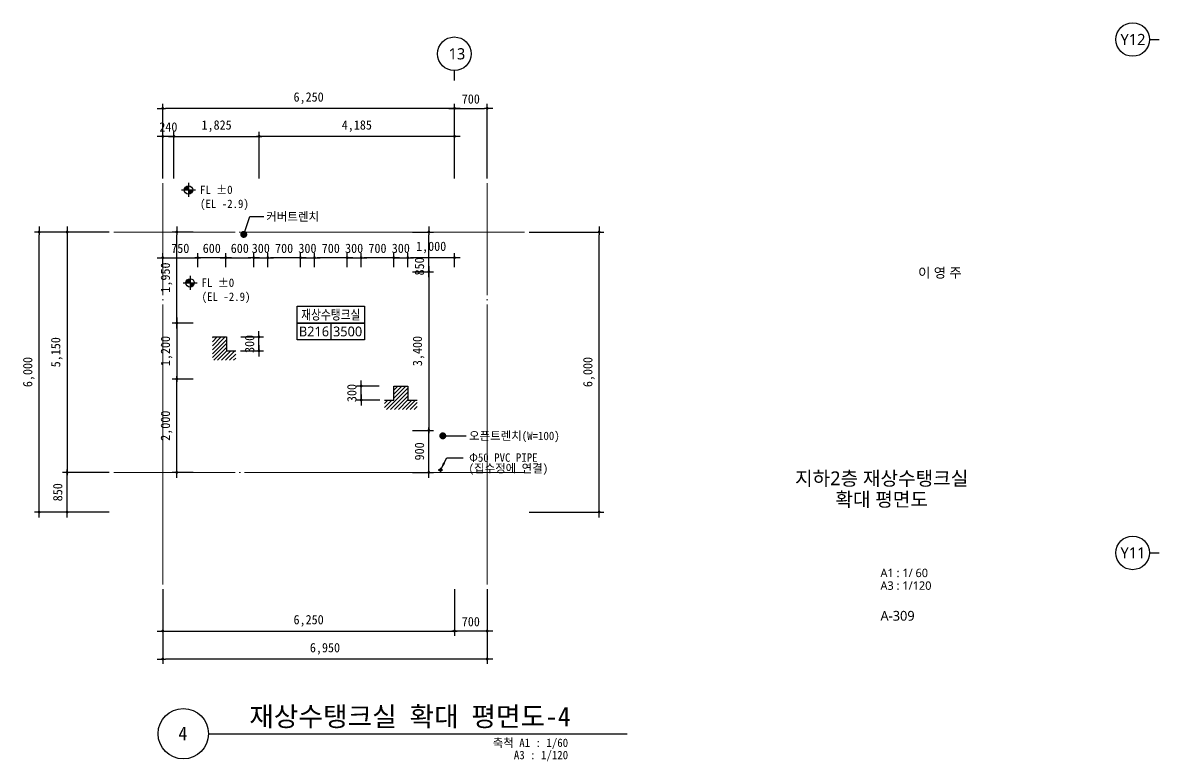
# Model space of a CAD drawing. Header units: inches. Extents: x 158004 to 351834, y 1422 to 34314.
# Drawn here: x 180184 to 204534, y 2172 to 17998 of the extents above; entities that cross this region are included whole.
import ezdxf
from ezdxf.enums import TextEntityAlignment as Align

# ---------------------------------------------------------------- set-up
doc = ezdxf.new("R2010")
doc.units = ezdxf.units.IN
doc.header["$LTSCALE"] = 2
doc.header["$MEASUREMENT"] = 0
doc.linetypes.add('CEN', pattern=[62, 60, -1, 0, -1])
doc.layers.get('0').update_dxf_attribs({"linetype": 'CONTINUOUS'})
for name, color, linetype, lineweight in [('A-AXIS-BUBL', 7, 'CONTINUOUS', 25), ('A-AXIS-LINE', 1, 'CEN', 15), ('A-BORD-TEXT', 3, 'CONTINUOUS', 25), ('A-DIMS', 7, 'CONTINUOUS', 25), ('A-MKXS-LEAD', 7, 'CONTINUOUS', 25), ('A-MKXX-NAME', 3, 'CONTINUOUS', 25), ('A-MKXX-SYMB', 7, 'CONTINUOUS', 25), ('A-XXXX-HATC', 8, 'CONTINUOUS', 18), ('A-XXXX-SYMB', 7, 'CONTINUOUS', 25), ('A-XXXX-TXT1', 3, 'CONTINUOUS', 25), ('A-XXXX-TXT2', 3, 'CONTINUOUS', 25)]:
    doc.layers.add(name, color=color, linetype=linetype, lineweight=lineweight)
doc.styles.add('HY울릉도L', font='H2GTRE.TTF')
doc.styles.add('돋움체', font='')
doc.styles.add('맑은고딕', font='malgun.ttf')
doc.styles.get('돋움체').set_extended_font_data('DotumChe')
doc.dimstyles.new('CDIM', dxfattribs={"dimtxt": 2, "dimasz": 0.6, "dimexe": 1, "dimexo": 1, "dimgap": 1, "dimtad": 1, "dimdec": 0, "dimrnd": 0.5, "dimzin": 0, "dimdsep": 32, "dimlunit": 6, "dimtxsty": 'HY울릉도L', "dimblk1": '_CIDOT', "dimblk2": '_CIDOT', "dimsah": 1, "dimcen": 4.5, "dimclrd": 2, "dimclre": 2, "dimclrt": 7, "dimadec": 0, "dimazin": 0, "dimtfac": 1, "dimtdec": 0, "dimtix": 1, "dimtmove": 2, "dimatfit": 1, "dimldrblk": '_CIDOT', "dimfxl": 1, "dimtolj": 1, "dimtzin": 0, "dimlwd": -1, "dimarcsym": 0})

# ---------------------------------------------------------------- blocks, each defined once
blk = doc.blocks.new('_CIDOT')
at = {"color": 0, "linetype": 'ByBlock'}
blk.add_line((2, 0), (-1, 0), dxfattribs=at)
at = {"color": 0, "linetype": 'ByBlock', "const_width": 0.5}
blk.add_lwpolyline([(-0.25, 0, 1), (0.25, 0, 1)], format="xyb", close=True, dxfattribs=at)
blk = doc.blocks.new('*D91')
at = {"layer": 'A-DIMS', "lineweight": -2, "transparency": 16777216}
for p, q in [((183184, 5862), (183184, 4262)), ((190134, 5862), (190134, 4262))]:
    blk.add_line(p, q, dxfattribs=at)
at = {"layer": 'A-DIMS', "transparency": 16777216}
blk.add_line((190074, 4362), (183244, 4362), dxfattribs=at)
at = {"layer": 'A-DIMS', "transparency": 16777216, "xscale": 60, "yscale": 60, "zscale": 60, "rotation": 180}
blk.add_blockref('_CIDOT', (183184, 4362), dxfattribs=at)
at = {"layer": 'A-DIMS', "transparency": 16777216, "xscale": 60, "yscale": 60, "zscale": 60}
blk.add_blockref('_CIDOT', (190134, 4362), dxfattribs=at)
at = {"layer": 'A-DIMS', "color": 3, "transparency": 16777216, "insert": (186659, 4581), "char_height": 200, "attachment_point": 5, "style": '돋움체'}
blk.add_mtext('\\A1;6,950', dxfattribs=at)
blk = doc.blocks.new('*D92')
at = {"layer": 'A-DIMS', "lineweight": -2, "transparency": 16777216}
for p, q in [((183184, 5862), (183184, 4862)), ((189434, 5862), (189434, 4862))]:
    blk.add_line(p, q, dxfattribs=at)
at = {"layer": 'A-DIMS', "transparency": 16777216}
blk.add_line((183244, 4962), (189374, 4962), dxfattribs=at)
at = {"layer": 'A-DIMS', "transparency": 16777216, "xscale": 60, "yscale": 60, "zscale": 60, "rotation": 180}
blk.add_blockref('_CIDOT', (183184, 4962), dxfattribs=at)
at = {"layer": 'A-DIMS', "transparency": 16777216, "xscale": 60, "yscale": 60, "zscale": 60}
blk.add_blockref('_CIDOT', (189434, 4962), dxfattribs=at)
at = {"layer": 'A-DIMS', "color": 3, "transparency": 16777216, "insert": (186309, 5181), "char_height": 200, "attachment_point": 5, "style": '돋움체'}
blk.add_mtext('\\A1;6,250', dxfattribs=at)
blk = doc.blocks.new('*D93')
at = {"layer": 'A-DIMS', "lineweight": -2, "transparency": 16777216}
for p, q in [((189434, 5862), (189434, 4862)), ((190134, 5862), (190134, 4862))]:
    blk.add_line(p, q, dxfattribs=at)
at = {"layer": 'A-DIMS', "transparency": 16777216}
blk.add_line((190074, 4962), (189494, 4962), dxfattribs=at)
at = {"layer": 'A-DIMS', "transparency": 16777216, "xscale": 60, "yscale": 60, "zscale": 60, "rotation": 180}
blk.add_blockref('_CIDOT', (189434, 4962), dxfattribs=at)
at = {"layer": 'A-DIMS', "transparency": 16777216, "xscale": 60, "yscale": 60, "zscale": 60}
blk.add_blockref('_CIDOT', (190134, 4962), dxfattribs=at)
at = {"layer": 'A-DIMS', "color": 3, "transparency": 16777216, "insert": (189784, 5162), "char_height": 200, "attachment_point": 5, "style": '돋움체'}
blk.add_mtext('\\A1;700', dxfattribs=at)
blk = doc.blocks.new('*D94')
at = {"layer": 'A-DIMS', "lineweight": -2, "transparency": 16777216}
for p, q in [((191034, 13512), (192634, 13512)), ((191034, 7512), (192634, 7512))]:
    blk.add_line(p, q, dxfattribs=at)
at = {"layer": 'A-DIMS', "transparency": 16777216}
blk.add_line((192534, 7572), (192534, 13452), dxfattribs=at)
at = {"layer": 'A-DIMS', "transparency": 16777216, "xscale": 60, "yscale": 60, "zscale": 60}
for p, rotation in [((192534, 13512), 90), ((192534, 7512), 270)]:
    blk.add_blockref('_CIDOT', p, dxfattribs=dict(at, rotation=rotation))
at = {"layer": 'A-DIMS', "color": 3, "transparency": 16777216, "insert": (192315, 10512), "char_height": 200, "attachment_point": 5, "rotation": 90, "style": '돋움체'}
blk.add_mtext('\\A1;6,000', dxfattribs=at)
blk = doc.blocks.new('*D95')
at = {"layer": 'A-DIMS', "lineweight": -2, "transparency": 16777216}
for p, q in [((185249, 14662), (185249, 15662)), ((189434, 14662), (189434, 15662))]:
    blk.add_line(p, q, dxfattribs=at)
at = {"layer": 'A-DIMS', "transparency": 16777216}
blk.add_line((189374, 15562), (185309, 15562), dxfattribs=at)
at = {"layer": 'A-DIMS', "transparency": 16777216, "xscale": 60, "yscale": 60, "zscale": 60, "rotation": 180}
blk.add_blockref('_CIDOT', (185249, 15562), dxfattribs=at)
at = {"layer": 'A-DIMS', "transparency": 16777216, "xscale": 60, "yscale": 60, "zscale": 60}
blk.add_blockref('_CIDOT', (189434, 15562), dxfattribs=at)
at = {"layer": 'A-DIMS', "color": 3, "transparency": 16777216, "insert": (187342, 15781), "char_height": 200, "attachment_point": 5, "style": '돋움체'}
blk.add_mtext('\\A1;4,185', dxfattribs=at)
blk = doc.blocks.new('*D96')
at = {"layer": 'A-DIMS', "lineweight": -2, "transparency": 16777216}
for p, q in [((183424, 14662), (183424, 15662)), ((185249, 14662), (185249, 15662))]:
    blk.add_line(p, q, dxfattribs=at)
at = {"layer": 'A-DIMS', "transparency": 16777216}
blk.add_line((183484, 15562), (185189, 15562), dxfattribs=at)
at = {"layer": 'A-DIMS', "transparency": 16777216, "xscale": 60, "yscale": 60, "zscale": 60, "rotation": 180}
blk.add_blockref('_CIDOT', (183424, 15562), dxfattribs=at)
at = {"layer": 'A-DIMS', "transparency": 16777216, "xscale": 60, "yscale": 60, "zscale": 60}
blk.add_blockref('_CIDOT', (185249, 15562), dxfattribs=at)
at = {"layer": 'A-DIMS', "color": 3, "transparency": 16777216, "insert": (184337, 15781), "char_height": 200, "attachment_point": 5, "style": '돋움체'}
blk.add_mtext('\\A1;1,825', dxfattribs=at)
blk = doc.blocks.new('*D97')
at = {"layer": 'A-DIMS', "lineweight": -2, "transparency": 16777216}
for p, q in [((183184, 14662), (183184, 15662)), ((183424, 14662), (183424, 15662))]:
    blk.add_line(p, q, dxfattribs=at)
at = {"layer": 'A-DIMS', "transparency": 16777216}
for p, q in [((183124, 15562), (183064, 15562)), ((183424, 15562), (183184, 15562)), ((183484, 15562), (183544, 15562))]:
    blk.add_line(p, q, dxfattribs=at)
at = {"layer": 'A-DIMS', "transparency": 16777216, "xscale": 60, "yscale": 60, "zscale": 60}
blk.add_blockref('_CIDOT', (183184, 15562), dxfattribs=at)
at = {"layer": 'A-DIMS', "transparency": 16777216, "xscale": 60, "yscale": 60, "zscale": 60, "rotation": 180}
blk.add_blockref('_CIDOT', (183424, 15562), dxfattribs=at)
at = {"layer": 'A-DIMS', "color": 3, "transparency": 16777216, "insert": (183304, 15762), "char_height": 200, "attachment_point": 5, "style": '돋움체'}
blk.add_mtext('\\A1;240', dxfattribs=at)
blk = doc.blocks.new('*D98')
at = {"layer": 'A-DIMS', "lineweight": -2, "transparency": 16777216}
for p, q in [((182034, 13512), (180434, 13512)), ((182034, 7512), (180434, 7512))]:
    blk.add_line(p, q, dxfattribs=at)
at = {"layer": 'A-DIMS', "transparency": 16777216}
blk.add_line((180534, 7572), (180534, 13452), dxfattribs=at)
at = {"layer": 'A-DIMS', "transparency": 16777216, "xscale": 60, "yscale": 60, "zscale": 60}
for p, rotation in [((180534, 13512), 90), ((180534, 7512), 270)]:
    blk.add_blockref('_CIDOT', p, dxfattribs=dict(at, rotation=rotation))
at = {"layer": 'A-DIMS', "color": 3, "transparency": 16777216, "insert": (180315, 10512), "char_height": 200, "attachment_point": 5, "rotation": 90, "style": '돋움체'}
blk.add_mtext('\\A1;6,000', dxfattribs=at)
blk = doc.blocks.new('*D99')
at = {"layer": 'A-DIMS', "lineweight": -2, "transparency": 16777216}
for p, q in [((182034, 13512), (181034, 13512)), ((182034, 8362), (181034, 8362))]:
    blk.add_line(p, q, dxfattribs=at)
at = {"layer": 'A-DIMS', "transparency": 16777216}
blk.add_line((181134, 13452), (181134, 8422), dxfattribs=at)
at = {"layer": 'A-DIMS', "transparency": 16777216, "xscale": 60, "yscale": 60, "zscale": 60}
for p, rotation in [((181134, 13512), 90), ((181134, 8362), 270)]:
    blk.add_blockref('_CIDOT', p, dxfattribs=dict(at, rotation=rotation))
at = {"layer": 'A-DIMS', "color": 3, "transparency": 16777216, "insert": (180915, 10937), "char_height": 200, "attachment_point": 5, "rotation": 90, "style": '돋움체'}
blk.add_mtext('\\A1;5,150', dxfattribs=at)
blk = doc.blocks.new('*D100')
at = {"layer": 'A-DIMS', "lineweight": -2, "transparency": 16777216}
for p, q in [((182034, 8362), (181034, 8362)), ((182034, 7512), (181034, 7512))]:
    blk.add_line(p, q, dxfattribs=at)
at = {"layer": 'A-DIMS', "transparency": 16777216}
blk.add_line((181134, 7572), (181134, 8302), dxfattribs=at)
at = {"layer": 'A-DIMS', "transparency": 16777216, "xscale": 60, "yscale": 60, "zscale": 60}
for p, rotation in [((181134, 8362), 90), ((181134, 7512), 270)]:
    blk.add_blockref('_CIDOT', p, dxfattribs=dict(at, rotation=rotation))
at = {"layer": 'A-DIMS', "color": 3, "transparency": 16777216, "insert": (180934, 7937), "char_height": 200, "attachment_point": 5, "rotation": 90, "style": '돋움체'}
blk.add_mtext('\\A1;850', dxfattribs=at)
blk = doc.blocks.new('*D101')
at = {"layer": 'A-DIMS', "transparency": 16777216}
for p, q in [((188074, 12962), (188014, 12962)), ((188134, 12962), (188434, 12962)), ((188494, 12962), (188554, 12962))]:
    blk.add_line(p, q, dxfattribs=at)
at = {"layer": 'A-DIMS', "lineweight": -2, "transparency": 16777216}
for p, q in [((188134, 12762), (188134, 13062)), ((188434, 12762), (188434, 13062))]:
    blk.add_line(p, q, dxfattribs=at)
at = {"layer": 'A-DIMS', "transparency": 16777216, "xscale": 60, "yscale": 60, "zscale": 60}
blk.add_blockref('_CIDOT', (188134, 12962), dxfattribs=at)
at = {"layer": 'A-DIMS', "transparency": 16777216, "xscale": 60, "yscale": 60, "zscale": 60, "rotation": 180}
blk.add_blockref('_CIDOT', (188434, 12962), dxfattribs=at)
at = {"layer": 'A-DIMS', "color": 3, "transparency": 16777216, "insert": (188284, 13162), "char_height": 200, "attachment_point": 5, "style": '돋움체'}
blk.add_mtext('\\A1;300', dxfattribs=at)
blk = doc.blocks.new('*D102')
at = {"layer": 'A-DIMS', "lineweight": -2, "transparency": 16777216}
for p, q in [((187434, 12762), (187434, 13062)), ((188134, 12762), (188134, 13062))]:
    blk.add_line(p, q, dxfattribs=at)
at = {"layer": 'A-DIMS', "transparency": 16777216}
blk.add_line((188074, 12962), (187494, 12962), dxfattribs=at)
at = {"layer": 'A-DIMS', "transparency": 16777216, "xscale": 60, "yscale": 60, "zscale": 60, "rotation": 180}
blk.add_blockref('_CIDOT', (187434, 12962), dxfattribs=at)
at = {"layer": 'A-DIMS', "transparency": 16777216, "xscale": 60, "yscale": 60, "zscale": 60}
blk.add_blockref('_CIDOT', (188134, 12962), dxfattribs=at)
at = {"layer": 'A-DIMS', "color": 3, "transparency": 16777216, "insert": (187784, 13162), "char_height": 200, "attachment_point": 5, "style": '돋움체'}
blk.add_mtext('\\A1;700', dxfattribs=at)
blk = doc.blocks.new('*D103')
at = {"layer": 'A-DIMS', "transparency": 16777216}
for p, q in [((187074, 12962), (187014, 12962)), ((187134, 12962), (187434, 12962)), ((187494, 12962), (187554, 12962))]:
    blk.add_line(p, q, dxfattribs=at)
at = {"layer": 'A-DIMS', "lineweight": -2, "transparency": 16777216}
for p, q in [((187134, 12762), (187134, 13062)), ((187434, 12762), (187434, 13062))]:
    blk.add_line(p, q, dxfattribs=at)
at = {"layer": 'A-DIMS', "transparency": 16777216, "xscale": 60, "yscale": 60, "zscale": 60}
blk.add_blockref('_CIDOT', (187134, 12962), dxfattribs=at)
at = {"layer": 'A-DIMS', "transparency": 16777216, "xscale": 60, "yscale": 60, "zscale": 60, "rotation": 180}
blk.add_blockref('_CIDOT', (187434, 12962), dxfattribs=at)
at = {"layer": 'A-DIMS', "color": 3, "transparency": 16777216, "insert": (187284, 13162), "char_height": 200, "attachment_point": 5, "style": '돋움체'}
blk.add_mtext('\\A1;300', dxfattribs=at)
blk = doc.blocks.new('*D104')
at = {"layer": 'A-DIMS', "lineweight": -2, "transparency": 16777216}
for p, q in [((186434, 12762), (186434, 13062)), ((187134, 12762), (187134, 13062))]:
    blk.add_line(p, q, dxfattribs=at)
at = {"layer": 'A-DIMS', "transparency": 16777216}
blk.add_line((187074, 12962), (186494, 12962), dxfattribs=at)
at = {"layer": 'A-DIMS', "transparency": 16777216, "xscale": 60, "yscale": 60, "zscale": 60, "rotation": 180}
blk.add_blockref('_CIDOT', (186434, 12962), dxfattribs=at)
at = {"layer": 'A-DIMS', "transparency": 16777216, "xscale": 60, "yscale": 60, "zscale": 60}
blk.add_blockref('_CIDOT', (187134, 12962), dxfattribs=at)
at = {"layer": 'A-DIMS', "color": 3, "transparency": 16777216, "insert": (186784, 13162), "char_height": 200, "attachment_point": 5, "style": '돋움체'}
blk.add_mtext('\\A1;700', dxfattribs=at)
blk = doc.blocks.new('*D105')
at = {"layer": 'A-DIMS', "transparency": 16777216}
for p, q in [((186074, 12962), (186014, 12962)), ((186134, 12962), (186434, 12962)), ((186494, 12962), (186554, 12962))]:
    blk.add_line(p, q, dxfattribs=at)
at = {"layer": 'A-DIMS', "lineweight": -2, "transparency": 16777216}
for p, q in [((186134, 12762), (186134, 13062)), ((186434, 12762), (186434, 13062))]:
    blk.add_line(p, q, dxfattribs=at)
at = {"layer": 'A-DIMS', "transparency": 16777216, "xscale": 60, "yscale": 60, "zscale": 60}
blk.add_blockref('_CIDOT', (186134, 12962), dxfattribs=at)
at = {"layer": 'A-DIMS', "transparency": 16777216, "xscale": 60, "yscale": 60, "zscale": 60, "rotation": 180}
blk.add_blockref('_CIDOT', (186434, 12962), dxfattribs=at)
at = {"layer": 'A-DIMS', "color": 3, "transparency": 16777216, "insert": (186284, 13162), "char_height": 200, "attachment_point": 5, "style": '돋움체'}
blk.add_mtext('\\A1;300', dxfattribs=at)
blk = doc.blocks.new('*D106')
at = {"layer": 'A-DIMS', "lineweight": -2, "transparency": 16777216}
for p, q in [((185434, 12762), (185434, 13062)), ((186134, 12762), (186134, 13062))]:
    blk.add_line(p, q, dxfattribs=at)
at = {"layer": 'A-DIMS', "transparency": 16777216}
blk.add_line((186074, 12962), (185494, 12962), dxfattribs=at)
at = {"layer": 'A-DIMS', "transparency": 16777216, "xscale": 60, "yscale": 60, "zscale": 60, "rotation": 180}
blk.add_blockref('_CIDOT', (185434, 12962), dxfattribs=at)
at = {"layer": 'A-DIMS', "transparency": 16777216, "xscale": 60, "yscale": 60, "zscale": 60}
blk.add_blockref('_CIDOT', (186134, 12962), dxfattribs=at)
at = {"layer": 'A-DIMS', "color": 3, "transparency": 16777216, "insert": (185784, 13162), "char_height": 200, "attachment_point": 5, "style": '돋움체'}
blk.add_mtext('\\A1;700', dxfattribs=at)
blk = doc.blocks.new('*D107')
at = {"layer": 'A-DIMS', "transparency": 16777216}
for p, q in [((185074, 12962), (185014, 12962)), ((185134, 12962), (185434, 12962)), ((185494, 12962), (185554, 12962))]:
    blk.add_line(p, q, dxfattribs=at)
at = {"layer": 'A-DIMS', "lineweight": -2, "transparency": 16777216}
for p, q in [((185134, 12762), (185134, 13062)), ((185434, 12762), (185434, 13062))]:
    blk.add_line(p, q, dxfattribs=at)
at = {"layer": 'A-DIMS', "transparency": 16777216, "xscale": 60, "yscale": 60, "zscale": 60}
blk.add_blockref('_CIDOT', (185134, 12962), dxfattribs=at)
at = {"layer": 'A-DIMS', "transparency": 16777216, "xscale": 60, "yscale": 60, "zscale": 60, "rotation": 180}
blk.add_blockref('_CIDOT', (185434, 12962), dxfattribs=at)
at = {"layer": 'A-DIMS', "color": 3, "transparency": 16777216, "insert": (185284, 13162), "char_height": 200, "attachment_point": 5, "style": '돋움체'}
blk.add_mtext('\\A1;300', dxfattribs=at)
blk = doc.blocks.new('*D108')
at = {"layer": 'A-DIMS', "lineweight": -2, "transparency": 16777216}
for p, q in [((183934, 12762), (183934, 13062)), ((184534, 12762), (184534, 13062))]:
    blk.add_line(p, q, dxfattribs=at)
at = {"layer": 'A-DIMS', "transparency": 16777216}
blk.add_line((184474, 12962), (183994, 12962), dxfattribs=at)
at = {"layer": 'A-DIMS', "transparency": 16777216, "xscale": 60, "yscale": 60, "zscale": 60, "rotation": 180}
blk.add_blockref('_CIDOT', (183934, 12962), dxfattribs=at)
at = {"layer": 'A-DIMS', "transparency": 16777216, "xscale": 60, "yscale": 60, "zscale": 60}
blk.add_blockref('_CIDOT', (184534, 12962), dxfattribs=at)
at = {"layer": 'A-DIMS', "color": 3, "transparency": 16777216, "insert": (184234, 13162), "char_height": 200, "attachment_point": 5, "style": '돋움체'}
blk.add_mtext('\\A1;600', dxfattribs=at)
blk = doc.blocks.new('*D109')
at = {"layer": 'A-DIMS', "lineweight": -2, "transparency": 16777216}
for p, q in [((188434, 12762), (188434, 13062)), ((189434, 12762), (189434, 13062))]:
    blk.add_line(p, q, dxfattribs=at)
at = {"layer": 'A-DIMS', "transparency": 16777216}
blk.add_line((189374, 12962), (188494, 12962), dxfattribs=at)
at = {"layer": 'A-DIMS', "transparency": 16777216, "xscale": 60, "yscale": 60, "zscale": 60, "rotation": 180}
blk.add_blockref('_CIDOT', (188434, 12962), dxfattribs=at)
at = {"layer": 'A-DIMS', "transparency": 16777216, "xscale": 60, "yscale": 60, "zscale": 60}
blk.add_blockref('_CIDOT', (189434, 12962), dxfattribs=at)
at = {"layer": 'A-DIMS', "color": 3, "transparency": 16777216, "insert": (188934, 13181), "char_height": 200, "attachment_point": 5, "style": '돋움체'}
blk.add_mtext('\\A1;1,000', dxfattribs=at)
blk = doc.blocks.new('*D110')
at = {"layer": 'A-DIMS', "lineweight": -2, "transparency": 16777216}
for p, q in [((184534, 12762), (184534, 13062)), ((185134, 12762), (185134, 13062))]:
    blk.add_line(p, q, dxfattribs=at)
at = {"layer": 'A-DIMS', "transparency": 16777216}
blk.add_line((184594, 12962), (185074, 12962), dxfattribs=at)
at = {"layer": 'A-DIMS', "transparency": 16777216, "xscale": 60, "yscale": 60, "zscale": 60, "rotation": 180}
blk.add_blockref('_CIDOT', (184534, 12962), dxfattribs=at)
at = {"layer": 'A-DIMS', "transparency": 16777216, "xscale": 60, "yscale": 60, "zscale": 60}
blk.add_blockref('_CIDOT', (185134, 12962), dxfattribs=at)
at = {"layer": 'A-DIMS', "color": 3, "transparency": 16777216, "insert": (184834, 13162), "char_height": 200, "attachment_point": 5, "style": '돋움체'}
blk.add_mtext('\\A1;600', dxfattribs=at)
blk = doc.blocks.new('*D111')
at = {"layer": 'A-DIMS', "lineweight": -2, "transparency": 16777216}
for p, q in [((183184, 12762), (183184, 13062)), ((183934, 12762), (183934, 13062))]:
    blk.add_line(p, q, dxfattribs=at)
at = {"layer": 'A-DIMS', "transparency": 16777216}
blk.add_line((183244, 12962), (183874, 12962), dxfattribs=at)
at = {"layer": 'A-DIMS', "transparency": 16777216, "xscale": 60, "yscale": 60, "zscale": 60, "rotation": 180}
blk.add_blockref('_CIDOT', (183184, 12962), dxfattribs=at)
at = {"layer": 'A-DIMS', "transparency": 16777216, "xscale": 60, "yscale": 60, "zscale": 60}
blk.add_blockref('_CIDOT', (183934, 12962), dxfattribs=at)
at = {"layer": 'A-DIMS', "color": 3, "transparency": 16777216, "insert": (183559, 13162), "char_height": 200, "attachment_point": 5, "style": '돋움체'}
blk.add_mtext('\\A1;750', dxfattribs=at)
blk = doc.blocks.new('*D112')
at = {"layer": 'A-DIMS', "lineweight": -2, "transparency": 16777216}
for p, q in [((183834, 11562), (183384, 11562)), ((183834, 10362), (183384, 10362))]:
    blk.add_line(p, q, dxfattribs=at)
at = {"layer": 'A-DIMS', "transparency": 16777216}
blk.add_line((183484, 11502), (183484, 10422), dxfattribs=at)
at = {"layer": 'A-DIMS', "transparency": 16777216, "xscale": 60, "yscale": 60, "zscale": 60}
for p, rotation in [((183484, 11562), 90), ((183484, 10362), 270)]:
    blk.add_blockref('_CIDOT', p, dxfattribs=dict(at, rotation=rotation))
at = {"layer": 'A-DIMS', "color": 3, "transparency": 16777216, "insert": (183265, 10962), "char_height": 200, "attachment_point": 5, "rotation": 90, "style": '돋움체'}
blk.add_mtext('\\A1;1,200', dxfattribs=at)
blk = doc.blocks.new('*D113')
at = {"layer": 'A-DIMS', "lineweight": -2, "transparency": 16777216}
for p, q in [((183834, 13512), (183384, 13512)), ((183834, 11562), (183384, 11562))]:
    blk.add_line(p, q, dxfattribs=at)
at = {"layer": 'A-DIMS', "transparency": 16777216}
blk.add_line((183484, 11622), (183484, 13452), dxfattribs=at)
at = {"layer": 'A-DIMS', "transparency": 16777216, "xscale": 60, "yscale": 60, "zscale": 60}
for p, rotation in [((183484, 13512), 90), ((183484, 11562), 270)]:
    blk.add_blockref('_CIDOT', p, dxfattribs=dict(at, rotation=rotation))
at = {"layer": 'A-DIMS', "color": 3, "transparency": 16777216, "insert": (183265, 12537), "char_height": 200, "attachment_point": 5, "rotation": 90, "style": '돋움체'}
blk.add_mtext('\\A1;1,950', dxfattribs=at)
blk = doc.blocks.new('*D114')
at = {"layer": 'A-DIMS', "lineweight": -2, "transparency": 16777216}
for p, q in [((188534, 12662), (188984, 12662)), ((188534, 9262), (188984, 9262))]:
    blk.add_line(p, q, dxfattribs=at)
at = {"layer": 'A-DIMS', "transparency": 16777216}
blk.add_line((188884, 12602), (188884, 9322), dxfattribs=at)
at = {"layer": 'A-DIMS', "transparency": 16777216, "xscale": 60, "yscale": 60, "zscale": 60}
for p, rotation in [((188884, 12662), 90), ((188884, 9262), 270)]:
    blk.add_blockref('_CIDOT', p, dxfattribs=dict(at, rotation=rotation))
at = {"layer": 'A-DIMS', "color": 3, "transparency": 16777216, "insert": (188665, 10962), "char_height": 200, "attachment_point": 5, "rotation": 90, "style": '돋움체'}
blk.add_mtext('\\A1;3,400', dxfattribs=at)
blk = doc.blocks.new('*D115')
at = {"layer": 'A-DIMS', "lineweight": -2, "transparency": 16777216}
for p, q in [((188534, 9262), (188984, 9262)), ((188534, 8362), (188984, 8362))]:
    blk.add_line(p, q, dxfattribs=at)
at = {"layer": 'A-DIMS', "transparency": 16777216}
blk.add_line((188884, 8422), (188884, 9202), dxfattribs=at)
at = {"layer": 'A-DIMS', "transparency": 16777216, "xscale": 60, "yscale": 60, "zscale": 60}
for p, rotation in [((188884, 9262), 90), ((188884, 8362), 270)]:
    blk.add_blockref('_CIDOT', p, dxfattribs=dict(at, rotation=rotation))
at = {"layer": 'A-DIMS', "color": 3, "transparency": 16777216, "insert": (188684, 8812), "char_height": 200, "attachment_point": 5, "rotation": 90, "style": '돋움체'}
blk.add_mtext('\\A1;900', dxfattribs=at)
blk = doc.blocks.new('*D116')
at = {"layer": 'A-DIMS', "lineweight": -2, "transparency": 16777216}
for p, q in [((188534, 13512), (188984, 13512)), ((188534, 12662), (188984, 12662))]:
    blk.add_line(p, q, dxfattribs=at)
at = {"layer": 'A-DIMS', "transparency": 16777216}
blk.add_line((188884, 12722), (188884, 13452), dxfattribs=at)
at = {"layer": 'A-DIMS', "transparency": 16777216, "xscale": 60, "yscale": 60, "zscale": 60}
for p, rotation in [((188884, 13512), 90), ((188884, 12662), 270)]:
    blk.add_blockref('_CIDOT', p, dxfattribs=dict(at, rotation=rotation))
at = {"layer": 'A-DIMS', "color": 3, "transparency": 16777216, "insert": (188684, 12776), "char_height": 200, "attachment_point": 5, "rotation": 90, "style": '돋움체'}
blk.add_mtext('\\A1;850', dxfattribs=at)
blk = doc.blocks.new('*D117')
at = {"layer": 'A-DIMS', "lineweight": -2, "transparency": 16777216}
for p, q in [((183184, 14662), (183184, 16262)), ((189434, 14662), (189434, 16262))]:
    blk.add_line(p, q, dxfattribs=at)
at = {"layer": 'A-DIMS', "transparency": 16777216}
blk.add_line((189374, 16162), (183244, 16162), dxfattribs=at)
at = {"layer": 'A-DIMS', "transparency": 16777216, "xscale": 60, "yscale": 60, "zscale": 60, "rotation": 180}
blk.add_blockref('_CIDOT', (183184, 16162), dxfattribs=at)
at = {"layer": 'A-DIMS', "transparency": 16777216, "xscale": 60, "yscale": 60, "zscale": 60}
blk.add_blockref('_CIDOT', (189434, 16162), dxfattribs=at)
at = {"layer": 'A-DIMS', "color": 3, "transparency": 16777216, "insert": (186309, 16381), "char_height": 200, "attachment_point": 5, "style": '돋움체'}
blk.add_mtext('\\A1;6,250', dxfattribs=at)
blk = doc.blocks.new('*D118')
at = {"layer": 'A-DIMS', "lineweight": -2, "transparency": 16777216}
for p, q in [((189434, 14662), (189434, 16262)), ((190134, 14662), (190134, 16262))]:
    blk.add_line(p, q, dxfattribs=at)
at = {"layer": 'A-DIMS', "transparency": 16777216}
blk.add_line((189494, 16162), (190074, 16162), dxfattribs=at)
at = {"layer": 'A-DIMS', "transparency": 16777216, "xscale": 60, "yscale": 60, "zscale": 60, "rotation": 180}
blk.add_blockref('_CIDOT', (189434, 16162), dxfattribs=at)
at = {"layer": 'A-DIMS', "transparency": 16777216, "xscale": 60, "yscale": 60, "zscale": 60}
blk.add_blockref('_CIDOT', (190134, 16162), dxfattribs=at)
at = {"layer": 'A-DIMS', "color": 3, "transparency": 16777216, "insert": (189784, 16362), "char_height": 200, "attachment_point": 5, "style": '돋움체'}
blk.add_mtext('\\A1;700', dxfattribs=at)
blk = doc.blocks.new('*D119')
at = {"layer": 'A-DIMS', "lineweight": -2, "transparency": 16777216}
for p, q in [((183834, 10362), (183384, 10362)), ((183834, 8362), (183384, 8362))]:
    blk.add_line(p, q, dxfattribs=at)
at = {"layer": 'A-DIMS', "transparency": 16777216}
blk.add_line((183484, 8422), (183484, 10302), dxfattribs=at)
at = {"layer": 'A-DIMS', "transparency": 16777216, "xscale": 60, "yscale": 60, "zscale": 60}
for p, rotation in [((183484, 10362), 90), ((183484, 8362), 270)]:
    blk.add_blockref('_CIDOT', p, dxfattribs=dict(at, rotation=rotation))
at = {"layer": 'A-DIMS', "color": 3, "transparency": 16777216, "insert": (183265, 9362), "char_height": 200, "attachment_point": 5, "rotation": 90, "style": '돋움체'}
blk.add_mtext('\\A1;2,000', dxfattribs=at)
blk = doc.blocks.new('*D123')
at = {"layer": 'A-DIMS', "transparency": 16777216}
for p, q in [((187435, 10272), (187435, 10332)), ((187435, 9912), (187435, 10212)), ((187435, 9852), (187435, 9792))]:
    blk.add_line(p, q, dxfattribs=at)
at = {"layer": 'A-DIMS', "lineweight": -2, "transparency": 16777216}
for p, q in [((187822, 10212), (187335, 10212)), ((187834, 9912), (187335, 9912))]:
    blk.add_line(p, q, dxfattribs=at)
at = {"layer": 'A-DIMS', "transparency": 16777216, "xscale": 60, "yscale": 60, "zscale": 60}
for p, rotation in [((187435, 10212), 270), ((187435, 9912), 90)]:
    blk.add_blockref('_CIDOT', p, dxfattribs=dict(at, rotation=rotation))
at = {"layer": 'A-DIMS', "color": 3, "transparency": 16777216, "insert": (187235, 10062), "char_height": 200, "attachment_point": 5, "rotation": 90, "style": '돋움체'}
blk.add_mtext('\\A1;300', dxfattribs=at)
blk = doc.blocks.new('*D129')
at = {"layer": 'A-DIMS', "lineweight": -2, "transparency": 16777216}
for p, q in [((184859, 11265), (185345, 11265)), ((184846, 10965), (185345, 10965))]:
    blk.add_line(p, q, dxfattribs=at)
at = {"layer": 'A-DIMS', "transparency": 16777216}
for p, q in [((185245, 11325), (185245, 11385)), ((185245, 10965), (185245, 11265)), ((185245, 10905), (185245, 10845))]:
    blk.add_line(p, q, dxfattribs=at)
at = {"layer": 'A-DIMS', "transparency": 16777216, "xscale": 60, "yscale": 60, "zscale": 60}
for p, rotation in [((185245, 11265), 270), ((185245, 10965), 90)]:
    blk.add_blockref('_CIDOT', p, dxfattribs=dict(at, rotation=rotation))
at = {"layer": 'A-DIMS', "color": 3, "transparency": 16777216, "insert": (185045, 11115), "char_height": 200, "attachment_point": 5, "rotation": 90, "style": '돋움체'}
blk.add_mtext('\\A1;300', dxfattribs=at)

msp = doc.modelspace()

# ---------------------------------------------------------------- hatches: boundary and pattern name
at = {"layer": 'A-XXXX-HATC'}
h = msp.add_hatch(dxfattribs=at)
h.set_pattern_fill('BRICK', color=256, scale=60.000001, style=0)
h.set_pattern_definition([(45, (71982.84, -69368.01), (-42.426407, 42.426407), [])])
h.paths.add_polyline_path([(184246.3, 10764.8), (184246.3, 11264.8), (184546.3, 11264.8), (184546.3, 10964.8), (184746.3, 10964.8), (184746.3, 10764.8)])
h = msp.add_hatch(dxfattribs=at)
h.set_pattern_fill('BRICK', color=256, scale=60.000001, style=0)
h.set_pattern_definition([(45, (78570.59, -70421.11), (-42.426407, 42.426407), [])])
h.paths.add_polyline_path([(187934, 9911.7), (187934, 9711.7), (188634, 9711.7), (188634, 9911.7), (188434, 9911.7), (188434, 10211.7), (188134, 10211.7), (188134, 9911.7)])
at = {"layer": 'A-XXXX-SYMB'}
h = msp.add_hatch(color=256, dxfattribs=at)
h.paths.add_polyline_path([(183735.5, 14503.4, 0.4142136), (183645.5, 14413.4), (183735.5, 14413.4)])
h.paths.add_polyline_path([(183825.5, 14413.4), (183735.5, 14413.4), (183735.5, 14323.4, 0.4142136)])
h = msp.add_hatch(color=256, dxfattribs=at)
h.paths.add_polyline_path([(183770.1, 12513, 0.4142136), (183680.1, 12423), (183770.1, 12423)])
h.paths.add_polyline_path([(183860.1, 12423), (183770.1, 12423), (183770.1, 12333, 0.4142136)])

# ---------------------------------------------------------------- linework, layer by layer
for p, q in [((189184, 8411.7), (189084, 8411.7)), ((189134, 8461.7), (189134, 8361.7))]:
    msp.add_line(p, q)
msp.add_lwpolyline([(189134, 8411.7, 0, 50, 0), (189210.8, 8561.7, 50, 50, 0)], format="xyseb")
msp.add_lwpolyline([(189134, 8411.7), (189268.5, 8674.2), (189619.9, 8674.2)])
msp.add_circle((189134, 8411.7), 25)
at = {"layer": 'A-AXIS-BUBL', "ltscale": 0.2}
for p, q in [((204534, 17634), (204324, 17634)), ((189434, 16761.7), (189434, 16971.7)), ((204534, 6634), (204324, 6634))]:
    msp.add_line(p, q, dxfattribs=at)
for centre in [(203964, 17637.5), (189430.5, 17331.7), (203964, 6637.5)]:
    msp.add_circle(centre, 360, dxfattribs=at)
at = {"layer": 'A-AXIS-LINE', "ltscale": 50}
for p, q in [((183184, 5961.7), (183184, 14561.7)), ((190134, 5961.7), (190134, 14561.7)), ((190934, 13511.7), (182134, 13511.7)), ((190934, 8361.7), (182134, 8361.7))]:
    msp.add_line(p, q, dxfattribs=at)
at = {"layer": 'A-MKXS-LEAD'}
for p, q in [((184919.2, 13461.7), (185051.4, 13841.9)), ((185051.4, 13841.9), (185351.4, 13841.9)), ((189184, 9144.9), (189684, 9144.9))]:
    msp.add_line(p, q, dxfattribs=at)
at = {"layer": 'A-MKXS-LEAD', "const_width": 75}
for points in [[(184919.2, 13424.2, 1), (184919.2, 13499.2, 1)], [(189184, 9182.4, -1), (189184, 9107.4, -1)]]:
    msp.add_lwpolyline(points, format="xyb", close=True, dxfattribs=at)
at = {"layer": 'A-MKXX-SYMB'}
msp.add_line((186784, 11561.7), (186784, 11201.7), dxfattribs=at)
for points in [[(187504, 11561.7), (186064, 11561.7), (186064, 11921.7), (187504, 11921.7)], [(187504, 11201.7), (186064, 11201.7), (186064, 11561.7), (187504, 11561.7)]]:
    msp.add_lwpolyline(points, close=True, dxfattribs=at)
at = {"layer": 'A-XXXX-SYMB'}
for p, q in [((183585.5, 14413.4), (183885.5, 14413.4)), ((183735.5, 14563.4), (183735.5, 14263.4)), ((183620.1, 12423), (183920.1, 12423)), ((183770.1, 12573), (183770.1, 12273)), ((184163.5, 2761.7), (192134, 2761.7)), ((186363.5, 2761.7), (193134, 2761.7))]:
    msp.add_line(p, q, dxfattribs=at)
for points in [[(184246.3, 11264.8), (184396.3, 11264.8), (184546.3, 11264.8), (184546.3, 10964.8), (184746.3, 10964.8)], [(187934, 9911.7), (188134, 9911.7), (188134, 10211.7), (188284, 10211.7), (188434, 10211.7), (188434, 9911.7), (188634, 9911.7)]]:
    msp.add_lwpolyline(points, dxfattribs=at)
for centre, radius in [((183735.5, 14413.4), 90), ((183770.1, 12423), 90), ((183623.5, 2761.7), 540)]:
    msp.add_circle(centre, radius, dxfattribs=at)

# ---------------------------------------------------------------- texts
at = {"layer": 'A-BORD-TEXT', "style": '맑은고딕'}
msp.add_text('이 영 주', height=210, dxfattribs=at).set_placement((200299.4, 12535.3), align=Align.RIGHT)
for s, p in [('지하2층 재상수탱크실', (198586.5, 8233.5)), ('확대 평면도', (198586.5, 7783.5))]:
    msp.add_text(s, height=300, dxfattribs=at).set_placement(p, align=Align.MIDDLE_CENTER)
at = {"layer": 'A-MKXX-NAME', "style": '맑은고딕', "width": 0.8}
msp.add_text('재상수탱크실', height=210, dxfattribs=at).set_placement((186784, 11741.7), align=Align.MIDDLE_CENTER)
at = {"layer": 'A-MKXX-NAME', "style": '맑은고딕'}
for s, p in [('B216', (186424, 11381.7)), ('3500', (187144, 11381.7))]:
    msp.add_text(s, height=210, dxfattribs=at).set_placement(p, align=Align.MIDDLE_CENTER)
at = {"layer": 'A-XXXX-TXT1', "style": '맑은고딕'}
for s, height, p in [('A1 : 1/ 60', 180, (198560.7, 6118.1)), ('A3 : 1/120', 180, (198560.7, 5846)), ('A-309', 210, (198560.7, 5183.9))]:
    msp.add_text(s, height=height, dxfattribs=at).set_placement(p)
at = {"layer": 'A-XXXX-TXT1', "style": '돋움체'}
msp.add_text('재상수탱크실 확대 평면도-4', height=420, dxfattribs=at).set_placement((191919.6, 2795.7), align=Align.BOTTOM_RIGHT)
msp.add_text('4', height=300, dxfattribs=at).set_placement((183616.6, 2768.1), align=Align.MIDDLE)
for s, p in [('축척 A1 : 1/60', (191869.1, 2658.3)), ('A3 : 1/120', (191869.1, 2395.6))]:
    msp.add_text(s, height=180, dxfattribs=at).set_placement(p, align=Align.TOP_RIGHT)
at = {"layer": 'A-XXXX-TXT2', "ltscale": 0.2, "style": '맑은고딕'}
for s, p in [('Y12', (203970.7, 17637.7)), ('13', (189486.7, 17331.9)), ('Y11', (203970.7, 6637.7))]:
    msp.add_text(s, height=240, dxfattribs=at).set_placement(p, align=Align.MIDDLE_CENTER)
at = {"layer": 'A-XXXX-TXT2', "style": '돋움체'}
for s, p in [('FL %%P0', (183981.7, 14417.5)), ('(EL -2.9)', (183981.7, 14117.5)), ('커버트렌치', (185401.8, 13841.9)), ('FL %%P0', (184016.4, 12427.1)), ('(EL -2.9)', (184016.4, 12127.1)), ('오픈트렌치(W=100)', (189745.5, 9144.9)), ('Φ50 PVC PIPE ', (189748.5, 8679.9)), ('(집수정에 연결)', (189737.1, 8448.1))]:
    msp.add_text(s, height=180, dxfattribs=at).set_placement(p, align=Align.MIDDLE_LEFT)

# ---------------------------------------------------------------- dimensions: what is measured, and where the dimension line sits
at = {"layer": 'A-DIMS'}
for base, p1, p2, angle, picture, middle in [((183184, 16161.7), (189434, 14561.7), (183184, 14561.7), 180, '*D117', (186309, 16380.7)), ((183184, 15561.7), (183424, 14561.7), (183184, 14561.7), 180, '*D97', (183304, 15761.8)), ((185249.2, 15561.7), (189434, 14561.7), (185249.2, 14561.7), 180, '*D95', (187341.6, 15780.7)), ((180534, 13511.7), (182134, 7511.7), (182134, 13511.7), 90, '*D98', (180315, 10511.7)), ((181134, 8361.7), (182134, 13511.7), (182134, 8361.7), 270, '*D99', (180915, 10936.7)), ((183484, 13511.7), (183934, 11561.7), (183934, 13511.7), 90, '*D113', (183265, 12536.7)), ((192534, 13511.7), (190934, 7511.7), (190934, 13511.7), 90, '*D94', (192315, 10511.7)), ((183934, 12961.7), (184534, 12661.7), (183934, 12661.7), 180, '*D108', (184234, 13161.8)), ((185434, 12961.7), (186134, 12661.7), (185434, 12661.7), 180, '*D106', (185784, 13161.8)), ((186434, 12961.7), (187134, 12661.7), (186434, 12661.7), 180, '*D104', (186784, 13161.8)), ((187434, 12961.7), (188134, 12661.7), (187434, 12661.7), 180, '*D102', (187784, 13161.8)), ((188434, 12961.7), (189434, 12661.7), (188434, 12661.7), 180, '*D109', (188934, 13180.7)), ((188884, 9261.7), (188434, 12661.7), (188434, 9261.7), 270, '*D114', (188665, 10961.7)), ((183484, 10361.7), (183934, 11561.7), (183934, 10361.7), 270, '*D112', (183265, 10961.7)), ((185245.3, 11264.8), (184746.3, 10964.8), (184758.5, 11264.8), 90, '*D129', (185045.2, 11114.8)), ((183484, 10361.7), (183934, 8361.7), (183934, 10361.7), 90, '*D119', (183265, 9361.7)), ((187435, 10211.7), (187934, 9911.7), (187921.7, 10211.7), 90, '*D123', (187234.8, 10061.7)), ((188884, 9261.7), (188434, 8361.7), (188434, 9261.7), 90, '*D115', (188683.9, 8811.7)), ((181134, 8361.7), (182134, 7511.7), (182134, 8361.7), 90, '*D100', (180933.9, 7936.7)), ((183184, 4361.7), (190134, 5961.7), (183184, 5961.7), 180, '*D91', (186659, 4580.7)), ((189434, 4961.7), (190134, 5961.7), (189434, 5961.7), 180, '*D93', (189784, 5161.8))]:
    dim = msp.add_linear_dim(base=base, p1=p1, p2=p2, angle=angle, dimstyle='CDIM', override={"dimscale": 100, "dimtxsty": '돋움체', "dimclrd": 256, "dimclre": 256, "dimclrt": 3}, dxfattribs=at)
    dim.commit()
    dim.dimension.update_dxf_attribs({"geometry": picture, "text_midpoint": middle})
for base, p1, p2, picture, middle in [((190134, 16161.7), (189434, 14561.7), (190134, 14561.7), '*D118', (189784, 16361.8)), ((185249.2, 15561.7), (183424, 14561.7), (185249.2, 14561.7), '*D96', (184336.6, 15780.7)), ((183934, 12961.7), (183184, 12661.7), (183934, 12661.7), '*D111', (183559, 13161.8)), ((185134, 12961.7), (184534, 12661.7), (185134, 12661.7), '*D110', (184834, 13161.8)), ((185434, 12961.7), (185134, 12661.7), (185434, 12661.7), '*D107', (185284, 13161.8)), ((186434, 12961.7), (186134, 12661.7), (186434, 12661.7), '*D105', (186284, 13161.8)), ((187434, 12961.7), (187134, 12661.7), (187434, 12661.7), '*D103', (187284, 13161.8)), ((188434, 12961.7), (188134, 12661.7), (188434, 12661.7), '*D101', (188284, 13161.8)), ((189434, 4961.7), (183184, 5961.7), (189434, 5961.7), '*D92', (186309, 5180.7))]:
    dim = msp.add_linear_dim(base=base, p1=p1, p2=p2, dimstyle='CDIM', override={"dimscale": 100, "dimtxsty": '돋움체', "dimclrd": 256, "dimclre": 256, "dimclrt": 3}, dxfattribs=at)
    dim.commit()
    dim.dimension.update_dxf_attribs({"geometry": picture, "text_midpoint": middle})
dim = msp.add_linear_dim(base=(188884, 13511.7), p1=(188434, 12661.7), p2=(188434, 13511.7), angle=90, dimstyle='CDIM', override={"dimscale": 100, "dimtxsty": '돋움체', "dimclrd": 256, "dimclre": 256, "dimclrt": 3}, dxfattribs=at)
dim.commit()
dim.dimension.update_dxf_attribs({"geometry": '*D116', "text_midpoint": (188683.9, 12776.4), "dimtype": 128})

doc.saveas('drawing.dxf')
